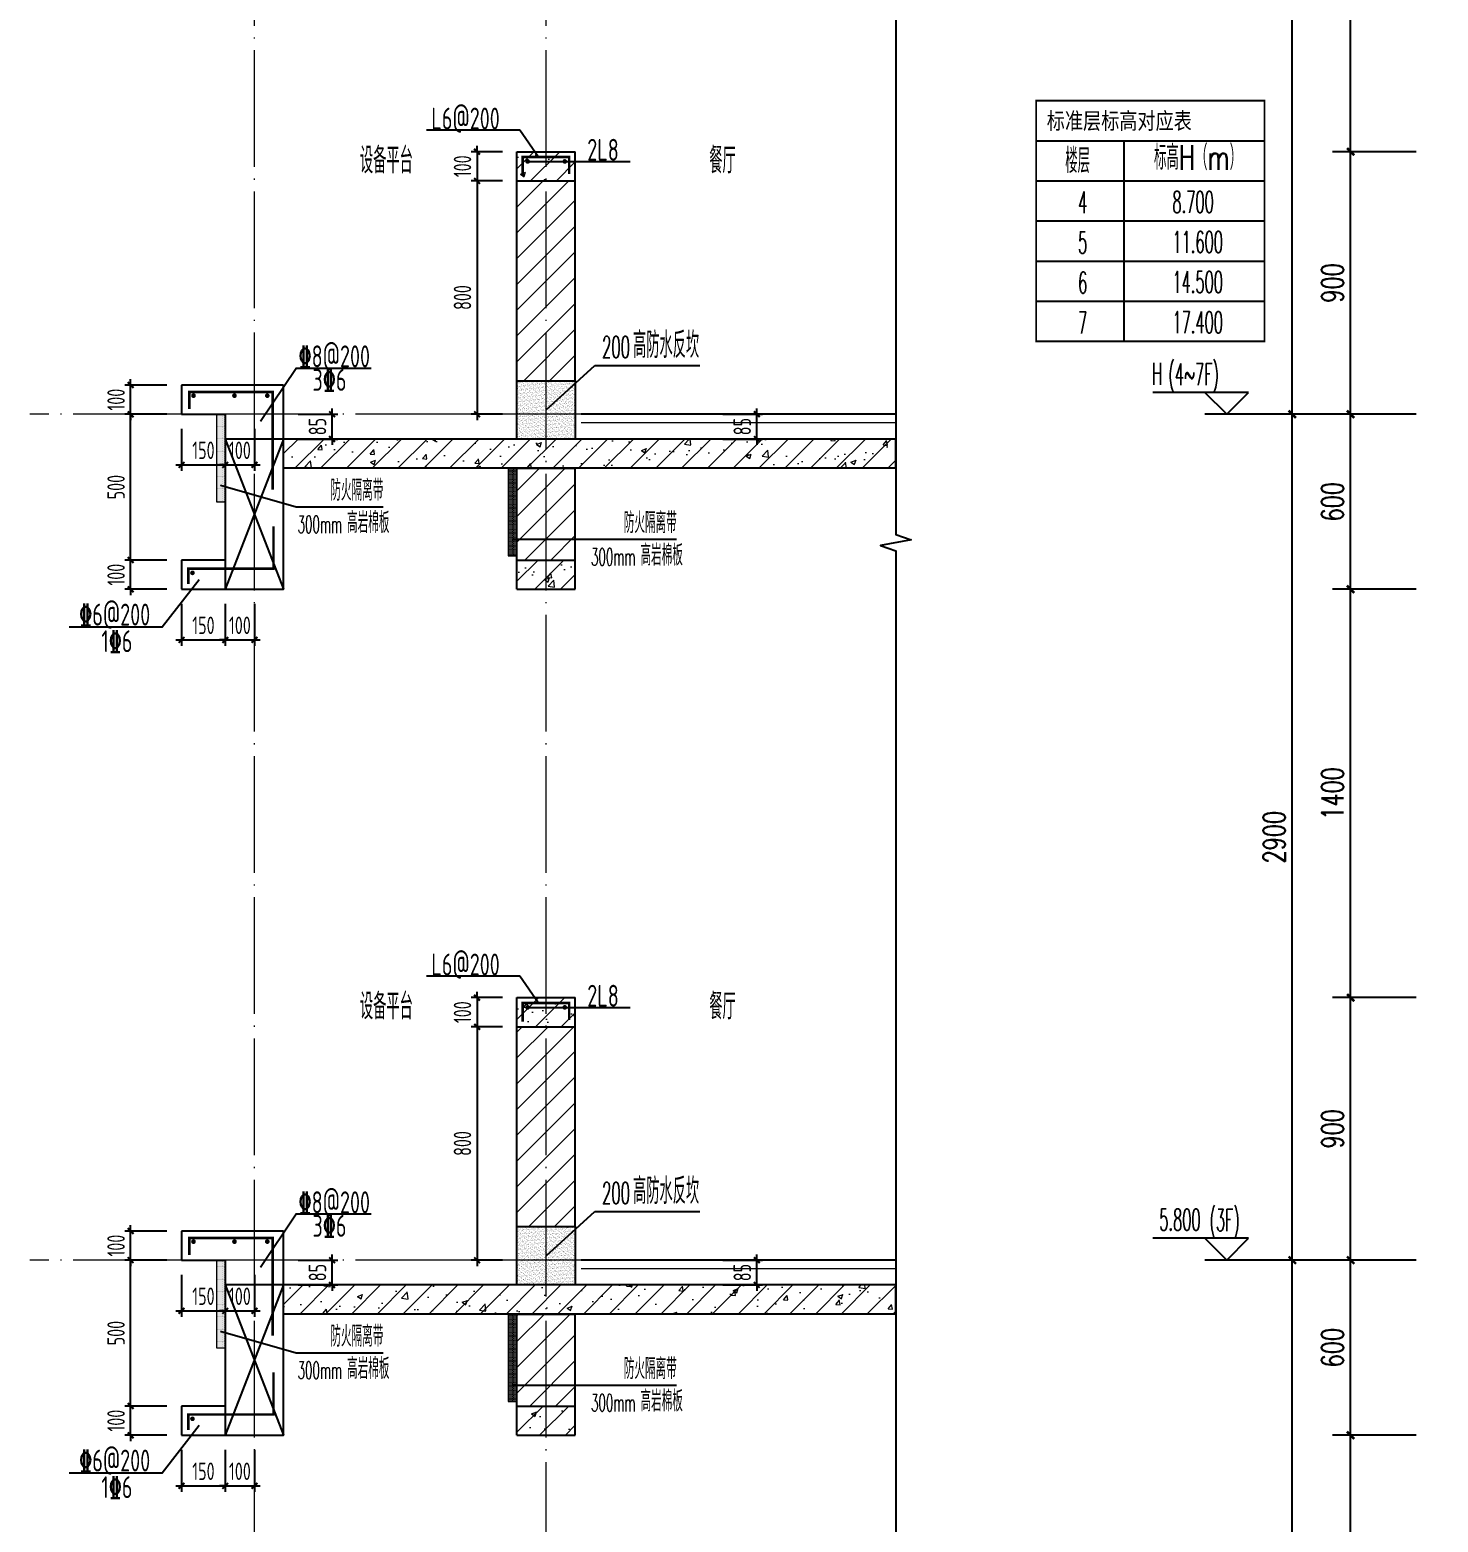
# Model space of a CAD drawing. Extents: x -1712635 to -854203, y -534641 to -21985.
# Drawn here: x -932599 to -927771, y -158989 to -153873 of the extents above; entities that cross this region are included whole.
import ezdxf

# ---------------------------------------------------------------- set-up
doc = ezdxf.new("R2010")
doc.units = 0
doc.header["$LTSCALE"] = 1000
doc.linetypes.add('DOTE', pattern=[2.42, 2, -0.2, 0.02, -0.2])
doc.layers.get('0').update_dxf_attribs({"linetype": 'CONTINUOUS'})
doc.layers.get('Defpoints').update_dxf_attribs({"linetype": 'CONTINUOUS'})
for name, color, linetype in [('C-Sheet-图框', 101, 'CONTINUOUS'), ('DIM', 2, 'CONTINUOUS'), ('DIM_ELEV', 3, 'CONTINUOUS'), ('DIM_IDEN', 67, 'CONTINUOUS'), ('DIM_SYMB', 3, 'CONTINUOUS'), ('PUB_DIM', 3, 'CONTINUOUS'), ('PUB_TEXT', 2, 'CONTINUOUS'), ('REIN', 6, 'CONTINUOUS'), ('S-大样-砼线', 7, 'CONTINUOUS'), ('S-引出线', 40, 'CONTINUOUS'), ('TEXT', 2, 'CONTINUOUS'), ('WALL', 2, 'CONTINUOUS'), ('看线', 251, 'CONTINUOUS'), ('立面-看线', 251, 'CONTINUOUS')]:
    doc.layers.add(name, color=color, linetype=linetype)
for name, color, linetype, lineweight in [('DOTE', 19, 'DOTE', 9), ('PUB_HATCH', 8, 'CONTINUOUS', 9), ('内粉刷', 37, 'CONTINUOUS', 9)]:
    doc.layers.add(name, color=color, linetype=linetype, lineweight=lineweight)
doc.styles.add('_TCH_DIM', font='SIMPLEX.shx', dxfattribs={"width": 0.7, "bigfont": 'GBCBIG.shx'})
doc.styles.add('_TCH_DIM_T3', font='SIMPLEX', dxfattribs={"width": 0.705882, "bigfont": 'GBCBIG'})
doc.styles.add('DIM_FONT_T3', font='SIMPLEX', dxfattribs={"width": 0.705882, "bigfont": 'GBCBIG'})
doc.styles.add('TSSD_DIMENSION', font='Tssdeng.shx', dxfattribs={"width": 0.7, "bigfont": 'tssdchn.shx'})
doc.styles.add('TSSD_REIN', font='tssdeng.shx', dxfattribs={"width": 0.7, "height": 300, "bigfont": 'tssdchn.shx'})
doc.styles.add('w', font='tssdeng.shx', dxfattribs={"width": 0.8, "bigfont": 'tssdchn.shx'})
doc.styles.add('宋体', font='', dxfattribs={"height": 50})
doc.styles.get('宋体').set_extended_font_data('SimSun')
doc.dimstyles.new('_TCH_ARCH&&25', dxfattribs={"dimtxt": 74.375, "dimasz": 25, "dimexe": 62.5, "dimexo": 75, "dimgap": 25, "dimtad": 1, "dimdec": 0, "dimzin": 0, "dimdsep": 46, "dimtxsty": '_TCH_DIM_T3', "dimblk": 'ARCHTICK', "dimcen": 0.09, "dimclrt": 7, "dimazin": 0, "dimtfac": 1, "dimtdec": 0, "dimtix": 1, "dimtmove": 2, "dimatfit": 3, "dimldrblk": 'ARCHTICK', "dimfxl": 0, "dimtolj": 1, "dimtzin": 0, "dimarcsym": 0})
doc.dimstyles.new('TSSD_20_20', dxfattribs={"dimtxt": 60, "dimasz": 20, "dimexe": 20, "dimexo": 50, "dimgap": 20, "dimtad": 1, "dimdec": 0, "dimzin": 0, "dimdsep": 46, "dimtxsty": 'TSSD_DIMENSION', "dimblk": 'ARCHTICK', "dimblk1": 'ARCHTICK', "dimblk2": 'ARCHTICK', "dimcen": 0, "dimdle": 20, "dimclrt": 7, "dimadec": 0, "dimazin": 0, "dimtfac": 1, "dimtdec": 0, "dimtix": 1, "dimtmove": 2, "dimatfit": 3, "dimfxl": 0, "dimtolj": 1, "dimtzin": 0, "dimarcsym": 0})
pattern_1 = [(45, (0, 0), (-44.194174, 44.194174), []), (50, (0, 0), (179.315046, -15.688034), [18.75, -206.25]), (355, (0, 0), (-34.687833, 188.048033), [15, -165]), (100.4514, (14.94, -1.3), (144.627345, 172.359886), [15.935047, -175.285528]), (46.1842, (0, 50), (266.81026, -41.379754), [28.125, -309.375]), (96.6356, (22.23, 46.55), (233.665676, 243.52947), [23.90257, -262.92825]), (351.1842, (0, 50), (233.66549, 243.52965), [22.5, -247.5]), (21, (25, 37.5), (149.226763, -100.654723), [18.75, -206.25]), (326, (25, 37.5), (60.828833, 181.28751), [15, -165]), (71.4514, (37.44, 29.11), (210.055657, 80.632624), [15.935047, -175.285528]), (37.5, (0, 0), (3.039964, 83.2234635), [0, -163, 0, -167.5, 0, -165.625]), (7.5, (0, 0), (65.767384, 98.602928), [0, -95.5, 0, -159.25, 0, -63.125]), (327.5, (-55.75, 0), (133.455609, -5.638718), [0, -62.5, 0, -195, 0, -258.75]), (317.5, (-80.75, 0), (145.796542, 25.026246), [0, -81.25, 0, -129.5, 0, -183.75])]
pattern_2 = [(45, (0, 44.88), (-44.1941915, 44.1941915), [])]

# ---------------------------------------------------------------- blocks, each defined once
blk = doc.blocks.new('_ArchTick')
at = {"color": 0, "const_width": 0.35}
blk.add_lwpolyline([(-0.5, -0.5), (0.5, 0.5)], dxfattribs=at)
blk = doc.blocks.new('*D2768')
at = {"layer": 'Defpoints', "color": 0}
for p in [(984614.8, -160825.8), (984789.4, -160825.8), (984789.4, -160925.8)]:
    blk.add_point(p, dxfattribs=at)
at = {"layer": 'DIM', "color": 0, "lineweight": -2}
for p, q in [((984739.4, -160825.8), (984594.8, -160825.8)), ((984614.8, -160825.8), (984614.8, -160805.8)), ((984614.8, -160925.8), (984614.8, -160825.8)), ((984739.4, -160925.8), (984594.8, -160925.8)), ((984614.8, -160925.8), (984614.8, -160945.8))]:
    blk.add_line(p, q, dxfattribs=at)
at = {"layer": 'DIM', "color": 0, "lineweight": -2, "xscale": 20, "yscale": 20, "zscale": 20}
for p, rotation in [((984614.8, -160825.8), 270), ((984614.8, -160925.8), 90)]:
    blk.add_blockref('_ArchTick', p, dxfattribs=dict(at, rotation=rotation))
at = {"layer": 'DIM', "color": 7, "insert": (984564.8, -160875.8), "char_height": 60, "attachment_point": 5, "rotation": 90, "style": 'TSSD_DIMENSION'}
blk.add_mtext('\\A1;100', dxfattribs=at)
blk = doc.blocks.new('*D2769')
at = {"layer": 'Defpoints', "color": 0}
for p in [(984614.8, -160925.8), (984789.4, -160925.8), (984789.4, -161425.8)]:
    blk.add_point(p, dxfattribs=at)
at = {"layer": 'DIM', "color": 0, "lineweight": -2}
for p, q in [((984739.4, -160925.8), (984594.8, -160925.8)), ((984614.8, -161445.8), (984614.8, -160905.8)), ((984739.4, -161425.8), (984594.8, -161425.8))]:
    blk.add_line(p, q, dxfattribs=at)
at = {"layer": 'DIM', "color": 0, "lineweight": -2, "xscale": 20, "yscale": 20, "zscale": 20}
for p, rotation in [((984614.8, -160925.8), 90), ((984614.8, -161425.8), 270)]:
    blk.add_blockref('_ArchTick', p, dxfattribs=dict(at, rotation=rotation))
at = {"layer": 'DIM', "color": 7, "insert": (984564.8, -161175.8), "char_height": 60, "attachment_point": 5, "rotation": 90, "style": 'TSSD_DIMENSION'}
blk.add_mtext('\\A1;500', dxfattribs=at)
blk = doc.blocks.new('*D2770')
at = {"layer": 'Defpoints', "color": 0}
for p in [(984614.8, -161425.8), (984789.4, -161425.8), (984789.4, -161525.8)]:
    blk.add_point(p, dxfattribs=at)
at = {"layer": 'DIM', "color": 0, "lineweight": -2}
for p, q in [((984739.4, -161425.8), (984594.8, -161425.8)), ((984614.8, -161425.8), (984614.8, -161405.8)), ((984614.8, -161525.8), (984614.8, -161425.8)), ((984739.4, -161525.8), (984594.8, -161525.8)), ((984614.8, -161525.8), (984614.8, -161545.8))]:
    blk.add_line(p, q, dxfattribs=at)
at = {"layer": 'DIM', "color": 0, "lineweight": -2, "xscale": 20, "yscale": 20, "zscale": 20}
for p, rotation in [((984614.8, -161425.8), 270), ((984614.8, -161525.8), 90)]:
    blk.add_blockref('_ArchTick', p, dxfattribs=dict(at, rotation=rotation))
at = {"layer": 'DIM', "color": 7, "insert": (984564.8, -161475.8), "char_height": 60, "attachment_point": 5, "rotation": 90, "style": 'TSSD_DIMENSION'}
blk.add_mtext('\\A1;100', dxfattribs=at)
blk = doc.blocks.new('*D2771')
at = {"layer": 'Defpoints', "color": 0}
for p in [(984789.4, -161525.8), (984939.4, -161525.8), (984939.4, -161699.5)]:
    blk.add_point(p, dxfattribs=at)
at = {"layer": 'DIM', "color": 0, "lineweight": -2}
for p, q in [((984789.4, -161575.8), (984789.4, -161719.5)), ((984939.4, -161575.8), (984939.4, -161719.5)), ((984769.4, -161699.5), (984959.4, -161699.5))]:
    blk.add_line(p, q, dxfattribs=at)
at = {"layer": 'DIM', "color": 0, "lineweight": -2, "xscale": 20, "yscale": 20, "zscale": 20, "rotation": 180}
blk.add_blockref('_ArchTick', (984789.4, -161699.5), dxfattribs=at)
at = {"layer": 'DIM', "color": 0, "lineweight": -2, "xscale": 20, "yscale": 20, "zscale": 20}
blk.add_blockref('_ArchTick', (984939.4, -161699.5), dxfattribs=at)
at = {"layer": 'DIM', "color": 7, "insert": (984864.4, -161649.5), "char_height": 60, "attachment_point": 5, "style": 'TSSD_DIMENSION'}
blk.add_mtext('\\A1;150', dxfattribs=at)
blk = doc.blocks.new('*D2772')
at = {"layer": 'Defpoints', "color": 0}
for p in [(984939.4, -161525.8), (985039.4, -161525.8), (985039.4, -161699.5)]:
    blk.add_point(p, dxfattribs=at)
at = {"layer": 'DIM', "color": 0, "lineweight": -2}
for p, q in [((984939.4, -161575.8), (984939.4, -161719.5)), ((985039.4, -161575.8), (985039.4, -161719.5)), ((984939.4, -161699.5), (984919.4, -161699.5)), ((984939.4, -161699.5), (985039.4, -161699.5)), ((985039.4, -161699.5), (985059.4, -161699.5))]:
    blk.add_line(p, q, dxfattribs=at)
at = {"layer": 'DIM', "color": 0, "lineweight": -2, "xscale": 20, "yscale": 20, "zscale": 20}
blk.add_blockref('_ArchTick', (984939.4, -161699.5), dxfattribs=at)
at = {"layer": 'DIM', "color": 0, "lineweight": -2, "xscale": 20, "yscale": 20, "zscale": 20, "rotation": 180}
blk.add_blockref('_ArchTick', (985039.4, -161699.5), dxfattribs=at)
at = {"layer": 'DIM', "color": 7, "insert": (984989.4, -161649.5), "char_height": 60, "attachment_point": 5, "style": 'TSSD_DIMENSION'}
blk.add_mtext('\\A1;100', dxfattribs=at)
blk = doc.blocks.new('*D2773')
at = {"layer": 'Defpoints', "color": 0}
for p in [(986595.7, -160925.8), (986761.7, -160925.8), (986595.7, -161010.8)]:
    blk.add_point(p, dxfattribs=at)
at = {"layer": 'DIM', "color": 0, "lineweight": -2}
for p, q in [((986645.7, -160925.8), (986781.7, -160925.8)), ((986761.7, -160925.8), (986761.7, -160905.8)), ((986761.7, -161010.8), (986761.7, -160925.8)), ((986645.7, -161010.8), (986781.7, -161010.8)), ((986761.7, -161010.8), (986761.7, -161030.8))]:
    blk.add_line(p, q, dxfattribs=at)
at = {"layer": 'DIM', "color": 0, "lineweight": -2, "xscale": 20, "yscale": 20, "zscale": 20}
for p, rotation in [((986761.7, -160925.8), 270), ((986761.7, -161010.8), 90)]:
    blk.add_blockref('_ArchTick', p, dxfattribs=dict(at, rotation=rotation))
at = {"layer": 'DIM', "color": 7, "insert": (986711.7, -160968.3), "char_height": 60, "attachment_point": 5, "rotation": 90, "style": 'TSSD_DIMENSION'}
blk.add_mtext('\\A1;85', dxfattribs=at)
blk = doc.blocks.new('*D2774')
at = {"layer": 'Defpoints', "color": 0}
for p in [(984789.4, -160925.8), (984939.4, -160925.8), (984939.4, -161099.5)]:
    blk.add_point(p, dxfattribs=at)
at = {"layer": 'DIM', "color": 0, "lineweight": -2}
for p, q in [((984789.4, -160975.8), (984789.4, -161119.5)), ((984939.4, -160975.8), (984939.4, -161119.5)), ((984769.4, -161099.5), (984959.4, -161099.5))]:
    blk.add_line(p, q, dxfattribs=at)
at = {"layer": 'DIM', "color": 0, "lineweight": -2, "xscale": 20, "yscale": 20, "zscale": 20, "rotation": 180}
blk.add_blockref('_ArchTick', (984789.4, -161099.5), dxfattribs=at)
at = {"layer": 'DIM', "color": 0, "lineweight": -2, "xscale": 20, "yscale": 20, "zscale": 20}
blk.add_blockref('_ArchTick', (984939.4, -161099.5), dxfattribs=at)
at = {"layer": 'DIM', "color": 7, "insert": (984864.4, -161049.5), "char_height": 60, "attachment_point": 5, "style": 'TSSD_DIMENSION'}
blk.add_mtext('\\A1;150', dxfattribs=at)
blk = doc.blocks.new('*D2775')
at = {"layer": 'Defpoints', "color": 0}
for p in [(984939.4, -160925.8), (985039.4, -160925.8), (985039.4, -161099.5)]:
    blk.add_point(p, dxfattribs=at)
at = {"layer": 'DIM', "color": 0, "lineweight": -2}
for p, q in [((984939.4, -160975.8), (984939.4, -161119.5)), ((985039.4, -160975.8), (985039.4, -161119.5)), ((984939.4, -161099.5), (984919.4, -161099.5)), ((984939.4, -161099.5), (985039.4, -161099.5)), ((985039.4, -161099.5), (985059.4, -161099.5))]:
    blk.add_line(p, q, dxfattribs=at)
at = {"layer": 'DIM', "color": 0, "lineweight": -2, "xscale": 20, "yscale": 20, "zscale": 20}
blk.add_blockref('_ArchTick', (984939.4, -161099.5), dxfattribs=at)
at = {"layer": 'DIM', "color": 0, "lineweight": -2, "xscale": 20, "yscale": 20, "zscale": 20, "rotation": 180}
blk.add_blockref('_ArchTick', (985039.4, -161099.5), dxfattribs=at)
at = {"layer": 'DIM', "color": 7, "insert": (984989.4, -161049.5), "char_height": 60, "attachment_point": 5, "style": 'TSSD_DIMENSION'}
blk.add_mtext('\\A1;100', dxfattribs=at)
blk = doc.blocks.new('*D2776')
at = {"layer": 'Defpoints', "color": 0}
for p in [(985139.4, -160925.8), (985305.4, -160925.8), (985139.4, -161010.8)]:
    blk.add_point(p, dxfattribs=at)
at = {"layer": 'DIM', "color": 0, "lineweight": -2}
for p, q in [((985189.4, -160925.8), (985325.4, -160925.8)), ((985305.4, -160925.8), (985305.4, -160905.8)), ((985305.4, -161010.8), (985305.4, -160925.8)), ((985189.4, -161010.8), (985325.4, -161010.8)), ((985305.4, -161010.8), (985305.4, -161030.8))]:
    blk.add_line(p, q, dxfattribs=at)
at = {"layer": 'DIM', "color": 0, "lineweight": -2, "xscale": 20, "yscale": 20, "zscale": 20}
for p, rotation in [((985305.4, -160925.8), 270), ((985305.4, -161010.8), 90)]:
    blk.add_blockref('_ArchTick', p, dxfattribs=dict(at, rotation=rotation))
at = {"layer": 'DIM', "color": 7, "insert": (985255.4, -160968.3), "char_height": 60, "attachment_point": 5, "rotation": 90, "style": 'TSSD_DIMENSION'}
blk.add_mtext('\\A1;85', dxfattribs=at)
blk = doc.blocks.new('*D2777')
at = {"layer": 'Defpoints', "color": 0}
for p in [(985939.4, -160025.8), (985802.5, -160125.8), (985939.4, -160125.8)]:
    blk.add_point(p, dxfattribs=at)
at = {"layer": 'DIM', "color": 0, "lineweight": -2}
for p, q in [((985802.5, -160025.8), (985802.5, -160005.8)), ((985889.4, -160025.8), (985782.5, -160025.8)), ((985802.5, -160025.8), (985802.5, -160125.8)), ((985889.4, -160125.8), (985782.5, -160125.8)), ((985802.5, -160125.8), (985802.5, -160145.8))]:
    blk.add_line(p, q, dxfattribs=at)
at = {"layer": 'DIM', "color": 0, "lineweight": -2, "xscale": 20, "yscale": 20, "zscale": 20}
for p, rotation in [((985802.5, -160025.8), 270), ((985802.5, -160125.8), 90)]:
    blk.add_blockref('_ArchTick', p, dxfattribs=dict(at, rotation=rotation))
at = {"layer": 'DIM', "color": 7, "insert": (985752.5, -160075.8), "char_height": 60, "attachment_point": 5, "rotation": 90, "style": 'TSSD_DIMENSION'}
blk.add_mtext('\\A1;100', dxfattribs=at)
blk = doc.blocks.new('*D2778')
at = {"layer": 'Defpoints', "color": 0}
for p in [(985939.4, -160125.8), (985802.5, -160925.8), (985939.4, -160925.8)]:
    blk.add_point(p, dxfattribs=at)
at = {"layer": 'DIM', "color": 0, "lineweight": -2}
for p, q in [((985802.5, -160105.8), (985802.5, -160945.8)), ((985889.4, -160125.8), (985782.5, -160125.8)), ((985889.4, -160925.8), (985782.5, -160925.8))]:
    blk.add_line(p, q, dxfattribs=at)
at = {"layer": 'DIM', "color": 0, "lineweight": -2, "xscale": 20, "yscale": 20, "zscale": 20}
for p, rotation in [((985802.5, -160125.8), 90), ((985802.5, -160925.8), 270)]:
    blk.add_blockref('_ArchTick', p, dxfattribs=dict(at, rotation=rotation))
at = {"layer": 'DIM', "color": 7, "insert": (985752.5, -160525.8), "char_height": 60, "attachment_point": 5, "rotation": 90, "style": 'TSSD_DIMENSION'}
blk.add_mtext('\\A1;800', dxfattribs=at)
blk = doc.blocks.new('VDVDXAXFSFFX')
at = {"layer": 'PUB_HATCH'}
h = blk.add_hatch(dxfattribs=at)
h.set_pattern_fill('DOTS', color=251, scale=2, style=0)
h.set_pattern_definition([(0, (924712.4965, -148185.593), (1.5875, 3.175), [0, -3.175])])
h.paths.add_polyline_path([(924682.5, -148185.6), (924712.5, -148185.6), (924712.5, -147935.6), (924712.5, -147885.6), (924712.5, -147885.6), (924712.5, -147885.6), (924682.5, -147885.6)])
at = {"layer": 'DIM_IDEN', "color": 5}
for p, q in [((924695.5, -148129.3), (924955.6, -148202.9)), ((924955.6, -148202.9), (925253.4, -148202.9))]:
    blk.add_line(p, q, dxfattribs=at)
at = {"layer": 'PUB_HATCH', "color": 5}
blk.add_lwpolyline([(924712.5, -147885.6), (924682.5, -147885.6), (924682.5, -148185.6), (924712.5, -148185.6)], close=True, dxfattribs=at)
at = {"layer": 'PUB_TEXT', "style": 'DIM_FONT_T3', "width": 0.705882}
blk.add_text('防火隔离带', height=71.49, dxfattribs=at).set_placement((925072.6, -148181.9))
at = {"layer": 'PUB_TEXT', "color": 5, "style": 'DIM_FONT_T3'}
for s, height, width, p in [('300mm', 59.5, 0.49827, (924960.4, -148292.9)), ('高岩棉板', 71.49, 0.705882, (925129.8, -148292.9))]:
    blk.add_text(s, height=height, dxfattribs=dict(at, width=width)).set_placement(p)
blk = doc.blocks.new('A$C1F6240CC')
at = {"layer": 'PUB_HATCH'}
h = blk.add_hatch(dxfattribs=at)
h.set_pattern_fill('DOTS', color=251, scale=2, style=0)
h.set_pattern_definition([(0, (-2e-08, -300), (1.5875, 3.175), [0, -3.175])])
h.paths.add_polyline_path([(-30, -300), (0, -300), (0, -50), (0, 0), (0, 0), (0, 0), (-30, 0)])
at = {"layer": 'DIM_IDEN', "color": 5}
for p, q in [((-17, -243.7), (275.1, -243.7)), ((275.1, -243.7), (547, -243.7))]:
    blk.add_line(p, q, dxfattribs=at)
at = {"layer": 'PUB_HATCH', "color": 5}
blk.add_lwpolyline([(0, 0), (-30, 0), (-30, -300), (0, -300)], close=True, dxfattribs=at)
at = {"layer": 'PUB_TEXT', "style": 'DIM_FONT_T3', "width": 0.705882}
blk.add_text('防火隔离带', height=71.49, dxfattribs=at).set_placement((366.2, -222.7))
at = {"layer": 'PUB_TEXT', "color": 5, "style": 'DIM_FONT_T3'}
for s, height, width, p in [('高岩棉板', 71.49, 0.705882, (423.4, -333.7)), ('300mm', 59.5, 0.49827, (253.9, -333.7))]:
    blk.add_text(s, height=height, dxfattribs=dict(at, width=width)).set_placement(p)
blk = doc.blocks.new('*D3822')
at = {"layer": 'Defpoints', "color": 0}
for p in [(-928070.6, -158690.5), (-927770.6, -158690.5), (-927770.6, -160090.5)]:
    blk.add_point(p, dxfattribs=at)
at = {"layer": 'PUB_DIM', "color": 0, "lineweight": -2}
for p, q in [((-927845.6, -158690.5), (-928133.1, -158690.5)), ((-928070.6, -160090.5), (-928070.6, -158690.5)), ((-927845.6, -160090.5), (-928133.1, -160090.5))]:
    blk.add_line(p, q, dxfattribs=at)
at = {"layer": 'PUB_DIM', "color": 0, "lineweight": -2, "xscale": 25, "yscale": 25, "zscale": 25}
for p, rotation in [((-928070.6, -158690.5), 90), ((-928070.6, -160090.5), 270)]:
    blk.add_blockref('_ArchTick', p, dxfattribs=dict(at, rotation=rotation))
at = {"layer": 'PUB_DIM', "color": 7, "insert": (-928132.8, -159390.5), "char_height": 74.38, "attachment_point": 5, "rotation": 90, "style": '_TCH_DIM_T3'}
blk.add_mtext('\\A1;1400', dxfattribs=at)
blk = doc.blocks.new('*D3823')
at = {"layer": 'Defpoints', "color": 0}
for p in [(-928070.6, -158090.5), (-927770.6, -158090.5), (-927770.6, -158690.5)]:
    blk.add_point(p, dxfattribs=at)
at = {"layer": 'PUB_DIM', "color": 0, "lineweight": -2}
for p, q in [((-927845.6, -158090.5), (-928133.1, -158090.5)), ((-928070.6, -158690.5), (-928070.6, -158090.5)), ((-927845.6, -158690.5), (-928133.1, -158690.5))]:
    blk.add_line(p, q, dxfattribs=at)
at = {"layer": 'PUB_DIM', "color": 0, "lineweight": -2, "xscale": 25, "yscale": 25, "zscale": 25}
for p, rotation in [((-928070.6, -158090.5), 90), ((-928070.6, -158690.5), 270)]:
    blk.add_blockref('_ArchTick', p, dxfattribs=dict(at, rotation=rotation))
at = {"layer": 'PUB_DIM', "color": 7, "insert": (-928132.8, -158390.5), "char_height": 74.38, "attachment_point": 5, "rotation": 90, "style": '_TCH_DIM_T3'}
blk.add_mtext('\\A1;600', dxfattribs=at)
blk = doc.blocks.new('*D3824')
at = {"layer": 'Defpoints', "color": 0}
for p in [(-928070.6, -157190.5), (-927770.6, -157190.5), (-927770.6, -158090.5)]:
    blk.add_point(p, dxfattribs=at)
at = {"layer": 'PUB_DIM', "color": 0, "lineweight": -2}
for p, q in [((-927845.6, -157190.5), (-928133.1, -157190.5)), ((-928070.6, -158090.5), (-928070.6, -157190.5)), ((-927845.6, -158090.5), (-928133.1, -158090.5))]:
    blk.add_line(p, q, dxfattribs=at)
at = {"layer": 'PUB_DIM', "color": 0, "lineweight": -2, "xscale": 25, "yscale": 25, "zscale": 25}
for p, rotation in [((-928070.6, -157190.5), 90), ((-928070.6, -158090.5), 270)]:
    blk.add_blockref('_ArchTick', p, dxfattribs=dict(at, rotation=rotation))
at = {"layer": 'PUB_DIM', "color": 7, "insert": (-928132.8, -157640.5), "char_height": 74.38, "attachment_point": 5, "rotation": 90, "style": '_TCH_DIM_T3'}
blk.add_mtext('\\A1;900', dxfattribs=at)
blk = doc.blocks.new('*D3825')
at = {"layer": 'Defpoints', "color": 0}
for p in [(-928070.6, -155790.5), (-927770.6, -155790.5), (-927770.6, -157190.5)]:
    blk.add_point(p, dxfattribs=at)
at = {"layer": 'PUB_DIM', "color": 0, "lineweight": -2}
for p, q in [((-927845.6, -155790.5), (-928133.1, -155790.5)), ((-928070.6, -157190.5), (-928070.6, -155790.5)), ((-927845.6, -157190.5), (-928133.1, -157190.5))]:
    blk.add_line(p, q, dxfattribs=at)
at = {"layer": 'PUB_DIM', "color": 0, "lineweight": -2, "xscale": 25, "yscale": 25, "zscale": 25}
for p, rotation in [((-928070.6, -155790.5), 90), ((-928070.6, -157190.5), 270)]:
    blk.add_blockref('_ArchTick', p, dxfattribs=dict(at, rotation=rotation))
at = {"layer": 'PUB_DIM', "color": 7, "insert": (-928132.8, -156490.5), "char_height": 74.38, "attachment_point": 5, "rotation": 90, "style": '_TCH_DIM_T3'}
blk.add_mtext('\\A1;1400', dxfattribs=at)
blk = doc.blocks.new('*D3826')
at = {"layer": 'Defpoints', "color": 0}
for p in [(-928070.6, -155190.5), (-927770.6, -155190.5), (-927770.6, -155790.5)]:
    blk.add_point(p, dxfattribs=at)
at = {"layer": 'PUB_DIM', "color": 0, "lineweight": -2}
for p, q in [((-927845.6, -155190.5), (-928133.1, -155190.5)), ((-928070.6, -155790.5), (-928070.6, -155190.5)), ((-927845.6, -155790.5), (-928133.1, -155790.5))]:
    blk.add_line(p, q, dxfattribs=at)
at = {"layer": 'PUB_DIM', "color": 0, "lineweight": -2, "xscale": 25, "yscale": 25, "zscale": 25}
for p, rotation in [((-928070.6, -155190.5), 90), ((-928070.6, -155790.5), 270)]:
    blk.add_blockref('_ArchTick', p, dxfattribs=dict(at, rotation=rotation))
at = {"layer": 'PUB_DIM', "color": 7, "insert": (-928132.8, -155490.5), "char_height": 74.38, "attachment_point": 5, "rotation": 90, "style": '_TCH_DIM_T3'}
blk.add_mtext('\\A1;600', dxfattribs=at)
blk = doc.blocks.new('*D3827')
at = {"layer": 'Defpoints', "color": 0}
for p in [(-928070.6, -154290.5), (-927770.6, -154290.5), (-927770.6, -155190.5)]:
    blk.add_point(p, dxfattribs=at)
at = {"layer": 'PUB_DIM', "color": 0, "lineweight": -2}
for p, q in [((-927845.6, -154290.5), (-928133.1, -154290.5)), ((-928070.6, -155190.5), (-928070.6, -154290.5)), ((-927845.6, -155190.5), (-928133.1, -155190.5))]:
    blk.add_line(p, q, dxfattribs=at)
at = {"layer": 'PUB_DIM', "color": 0, "lineweight": -2, "xscale": 25, "yscale": 25, "zscale": 25}
for p, rotation in [((-928070.6, -154290.5), 90), ((-928070.6, -155190.5), 270)]:
    blk.add_blockref('_ArchTick', p, dxfattribs=dict(at, rotation=rotation))
at = {"layer": 'PUB_DIM', "color": 7, "insert": (-928132.8, -154740.5), "char_height": 74.38, "attachment_point": 5, "rotation": 90, "style": '_TCH_DIM_T3'}
blk.add_mtext('\\A1;900', dxfattribs=at)
blk = doc.blocks.new('*D3828')
at = {"layer": 'Defpoints', "color": 0}
for p in [(-928070.6, -152890.5), (-927770.6, -152890.5), (-927770.6, -154290.5)]:
    blk.add_point(p, dxfattribs=at)
at = {"layer": 'PUB_DIM', "color": 0, "lineweight": -2}
for p, q in [((-927845.6, -152890.5), (-928133.1, -152890.5)), ((-928070.6, -154290.5), (-928070.6, -152890.5)), ((-927845.6, -154290.5), (-928133.1, -154290.5))]:
    blk.add_line(p, q, dxfattribs=at)
at = {"layer": 'PUB_DIM', "color": 0, "lineweight": -2, "xscale": 25, "yscale": 25, "zscale": 25}
for p, rotation in [((-928070.6, -152890.5), 90), ((-928070.6, -154290.5), 270)]:
    blk.add_blockref('_ArchTick', p, dxfattribs=dict(at, rotation=rotation))
at = {"layer": 'PUB_DIM', "color": 7, "insert": (-928132.8, -153590.5), "char_height": 74.38, "attachment_point": 5, "rotation": 90, "style": '_TCH_DIM_T3'}
blk.add_mtext('\\A1;1400', dxfattribs=at)
blk = doc.blocks.new('*D3837')
at = {"layer": 'Defpoints', "color": 0}
for p in [(-928270.6, -158090.5), (-927770.6, -158090.5), (-927770.6, -160990.5)]:
    blk.add_point(p, dxfattribs=at)
at = {"layer": 'PUB_DIM', "color": 0, "lineweight": -2}
for p, q in [((-927845.6, -158090.5), (-928333.1, -158090.5)), ((-928270.6, -160990.5), (-928270.6, -158090.5)), ((-927845.6, -160990.5), (-928333.1, -160990.5))]:
    blk.add_line(p, q, dxfattribs=at)
at = {"layer": 'PUB_DIM', "color": 0, "lineweight": -2, "xscale": 25, "yscale": 25, "zscale": 25}
for p, rotation in [((-928270.6, -158090.5), 90), ((-928270.6, -160990.5), 270)]:
    blk.add_blockref('_ArchTick', p, dxfattribs=dict(at, rotation=rotation))
at = {"layer": 'PUB_DIM', "color": 7, "insert": (-928332.8, -159540.5), "char_height": 74.38, "attachment_point": 5, "rotation": 90, "style": '_TCH_DIM_T3'}
blk.add_mtext('\\A1;2900', dxfattribs=at)
blk = doc.blocks.new('*D3838')
at = {"layer": 'Defpoints', "color": 0}
for p in [(-928270.6, -155190.5), (-927770.6, -155190.5), (-927770.6, -158090.5)]:
    blk.add_point(p, dxfattribs=at)
at = {"layer": 'PUB_DIM', "color": 0, "lineweight": -2}
for p, q in [((-927845.6, -155190.5), (-928333.1, -155190.5)), ((-928270.6, -158090.5), (-928270.6, -155190.5)), ((-927845.6, -158090.5), (-928333.1, -158090.5))]:
    blk.add_line(p, q, dxfattribs=at)
at = {"layer": 'PUB_DIM', "color": 0, "lineweight": -2, "xscale": 25, "yscale": 25, "zscale": 25}
for p, rotation in [((-928270.6, -155190.5), 90), ((-928270.6, -158090.5), 270)]:
    blk.add_blockref('_ArchTick', p, dxfattribs=dict(at, rotation=rotation))
at = {"layer": 'PUB_DIM', "color": 7, "insert": (-928332.8, -156640.5), "char_height": 74.38, "attachment_point": 5, "rotation": 90, "style": '_TCH_DIM_T3'}
blk.add_mtext('\\A1;2900', dxfattribs=at)
blk = doc.blocks.new('*D3839')
at = {"layer": 'Defpoints', "color": 0}
for p in [(-928270.6, -152290.5), (-927770.6, -152290.5), (-927770.6, -155190.5)]:
    blk.add_point(p, dxfattribs=at)
at = {"layer": 'PUB_DIM', "color": 0, "lineweight": -2}
for p, q in [((-927845.6, -152290.5), (-928333.1, -152290.5)), ((-928270.6, -155190.5), (-928270.6, -152290.5)), ((-927845.6, -155190.5), (-928333.1, -155190.5))]:
    blk.add_line(p, q, dxfattribs=at)
at = {"layer": 'PUB_DIM', "color": 0, "lineweight": -2, "xscale": 25, "yscale": 25, "zscale": 25}
for p, rotation in [((-928270.6, -152290.5), 90), ((-928270.6, -155190.5), 270)]:
    blk.add_blockref('_ArchTick', p, dxfattribs=dict(at, rotation=rotation))
at = {"layer": 'PUB_DIM', "color": 7, "insert": (-928332.8, -153740.5), "char_height": 74.38, "attachment_point": 5, "rotation": 90, "style": '_TCH_DIM_T3'}
blk.add_mtext('\\A1;2900', dxfattribs=at)
blk = doc.blocks.new('*D3847')
at = {"layer": 'Defpoints', "color": 0}
for p in [(-930928.8, -157190.5), (-931065.8, -157290.5), (-930928.8, -157290.5)]:
    blk.add_point(p, dxfattribs=at)
at = {"layer": 'DIM', "color": 0, "lineweight": -2}
for p, q in [((-930978.8, -157190.5), (-931085.8, -157190.5)), ((-931065.8, -157190.5), (-931065.8, -157170.5)), ((-931065.8, -157190.5), (-931065.8, -157290.5)), ((-930978.8, -157290.5), (-931085.8, -157290.5)), ((-931065.8, -157290.5), (-931065.8, -157310.5))]:
    blk.add_line(p, q, dxfattribs=at)
at = {"layer": 'DIM', "color": 0, "lineweight": -2, "xscale": 20, "yscale": 20, "zscale": 20}
for p, rotation in [((-931065.8, -157190.5), 270), ((-931065.8, -157290.5), 90)]:
    blk.add_blockref('_ArchTick', p, dxfattribs=dict(at, rotation=rotation))
at = {"layer": 'DIM', "color": 7, "insert": (-931115.8, -157240.5), "char_height": 60, "attachment_point": 5, "rotation": 90, "style": 'TSSD_DIMENSION'}
blk.add_mtext('\\A1;100', dxfattribs=at)
blk = doc.blocks.new('20210809.02283206')
at = {"layer": 'REIN', "const_width": 9}
blk.add_lwpolyline([(87484.2, 66580.9), (87484.2, 66644.7), (87644.1, 66644.7), (87644.1, 66586.8)], dxfattribs=at)
at = {"layer": 'REIN', "const_width": 8}
for points in [[(87497.7, 66629.7, 1), (87505.7, 66629.7, 1)], [(87625.1, 66629.7, 1), (87633.1, 66629.7, 1)]]:
    blk.add_lwpolyline(points, format="xyb", close=True, dxfattribs=at)
at = {"layer": 'S-引出线'}
for p, q in [((87474.6, 66737), (87154.5, 66737)), ((87538.8, 66644.7), (87474.6, 66737)), ((87501.7, 66629.7), (87853.3, 66629.7))]:
    blk.add_line(p, q, dxfattribs=at)
at = {"layer": 'TEXT', "style": 'w', "width": 0.7}
for s, p in [('L6@200', (87171.5, 66739.2)), ('2L8', (87706.2, 66632.1))]:
    blk.add_text(s, height=75, rotation=0, dxfattribs=at).set_placement(p)
blk = doc.blocks.new('A$C124E38C7')
at = {"layer": 'REIN'}
for points in [[(411.3, 827.6, 9, 9, 0), (411.3, 885.8, 9, 9, 0), (697.1, 885.8, 9, 9, 0), (697.1, 551.1, 9, 9, 0)], [(407.7, 227.9, 9, 9, 0), (407.7, 280.9, 9, 9, 0), (700.1, 280.9, 9, 9, 0), (700.1, 425.3, 9, 9, 0)]]:
    blk.add_lwpolyline(points, format="xyseb", dxfattribs=at)
at = {"layer": 'REIN', "const_width": 8}
for points in [[(421.8, 873.5, 1), (429.8, 873.5, 1)], [(562.3, 873.5, 1), (570.3, 873.5, 1)], [(674.9, 873.5, 1), (682.9, 873.5, 1)], [(418.3, 266.1, 1), (426.3, 266.1, 1)]]:
    blk.add_lwpolyline(points, format="xyb", close=True, dxfattribs=at)
at = {"layer": 'S-大样-砼线'}
for p, q in [((534.9, 724.9), (734.9, 209.8)), ((734.9, 724.9), (534.9, 209.8))]:
    blk.add_line(p, q, dxfattribs=at)
blk.add_lwpolyline([(734.9, 724.9), (534.9, 724.9), (534.9, 209.8), (734.9, 209.8)], close=True, dxfattribs=at)
at = {"layer": 'S-引出线'}
for points in [[(655.5, 786.1), (777.7, 968.3), (1034.7, 968.3)], [(445.3, 242.7), (318.6, 79.6), (0, 79.6)]]:
    blk.add_lwpolyline(points, dxfattribs=at)
at = {"layer": 'TEXT', "style": 'TSSD_REIN', "width": 0.7}
for s, p in [('%%1328@200', (785.9, 970.9)), ('3%%1326', (833.8, 890.1)), ('%%1326@200', (33.9, 85.5)), ('1%%1326', (110.1, -5.8))]:
    blk.add_text(s, height=75, rotation=0, dxfattribs=at).set_placement(p)
blk = doc.blocks.new('20210902.15311021')
at = {"layer": 'DOTE', "color": 1, "linetype": 'DOTE', "ltscale": 0.2}
for p, q in [((83459.3, -133245.9), (83459.3, -113645.9)), ((84459.3, -133245.9), (84459.3, -113645.9)), ((85657.9, -123445.9), (82689.1, -123445.9)), ((85657.9, -126345.9), (82689.1, -126345.9))]:
    blk.add_line(p, q, dxfattribs=at)
blk = doc.blocks.new('GFGDGDRGRDDSA')
at = {"layer": 'PUB_HATCH'}
h = blk.add_hatch(dxfattribs=at)
h.set_pattern_fill('钢筋混凝土', color=256, scale=25, style=0)
h.set_pattern_definition(pattern_1)
h.paths.add_polyline_path([(986139.4, -160125.8), (986139.4, -160025.8), (985939.4, -160025.8), (985939.4, -160125.8)])
h = blk.add_hatch(dxfattribs=at)
h.set_pattern_fill('普通砖', color=256, scale=25, style=0)
h.set_pattern_definition(pattern_2)
h.paths.add_polyline_path([(986139.4, -160810.8), (986139.4, -160125.8), (985939.4, -160125.8), (985939.4, -160810.8)])
h = blk.add_hatch(dxfattribs=at)
h.set_pattern_fill('钢筋混凝土', color=256, scale=25, style=0)
h.set_pattern_definition(pattern_1)
h.paths.add_polyline_path([(985139.4, -161010.8), (985139.4, -161110.8), (987237.9, -161110.8), (987237.9, -161010.8)])
h = blk.add_hatch(dxfattribs=at)
h.set_pattern_fill('普通砖', color=256, scale=25, style=0)
h.set_pattern_definition(pattern_2)
h.paths.add_polyline_path([(985939.4, -161425.8), (986139.4, -161425.8), (986139.4, -161110.8), (985939.4, -161110.8)])
h = blk.add_hatch(dxfattribs=at)
h.set_pattern_fill('钢筋混凝土', color=256, scale=25, style=0)
h.set_pattern_definition(pattern_1)
h.paths.add_polyline_path([(986139.4, -161525.8), (986139.4, -161425.8), (985939.4, -161425.8), (985939.4, -161525.8)])
at = {"layer": '立面-看线'}
h = blk.add_hatch(dxfattribs=at)
h.set_pattern_fill('碎沙', color=256, scale=4)
h.set_pattern_definition([(37.5, (184886.1625, -546372.759), (-0.32000626, 9.78826475), [0, -7.7216, 0, -8.636, 0, -8.255]), (7.5, (184886.163, -546372.759), (8.99046566, 14.33650201), [0, -4.1656, 0, -6.9596, 0, -2.667]), (327.5, (184879.914, -546372.759), (15.819847405, 0.02874369), [0, -2.54, 0, -9.144, 0, -11.938]), (317.5, (184879.914, -546372.759), (15.27112905, 4.45858647), [0, -1.27, 0, -5.9944, 0, -6.858])])
h.paths.add_polyline_path([(985939.4, -161010.8), (986139.4, -161010.8), (986139.4, -160810.8), (985939.4, -160810.8)])
at = {"layer": 'DIM_IDEN'}
for p, q in [((986039.4, -160910.8), (986206.2, -160759.3)), ((986206.2, -160759.3), (986566.4, -160759.3))]:
    blk.add_line(p, q, dxfattribs=at)
at = {"layer": 'WALL'}
for p, q in [((985939.4, -160125.8), (985939.4, -160025.8)), ((985939.4, -160025.8), (986139.4, -160025.8)), ((986139.4, -160125.8), (986139.4, -160025.8)), ((985939.4, -160125.8), (986139.4, -160125.8)), ((985939.4, -160810.8), (985939.4, -160125.8)), ((986139.4, -160810.8), (986139.4, -160125.8)), ((985139.4, -160825.8), (984789.4, -160825.8)), ((984789.4, -160825.8), (984789.4, -160925.8)), ((985139.4, -161010.8), (985139.4, -160825.8)), ((985939.4, -160810.8), (986139.4, -160810.8)), ((984789.4, -160925.8), (984939.4, -160925.8)), ((984939.4, -160925.8), (984939.4, -161425.8)), ((987237.9, -161010.8), (985139.4, -161010.8)), ((987237.9, -161110.8), (987237.9, -161010.8)), ((985139.4, -161525.8), (985139.4, -161110.8)), ((987237.9, -161110.8), (985139.4, -161110.8)), ((985939.4, -161425.8), (985939.4, -161110.8)), ((985939.4, -161110.8), (986139.4, -161110.8)), ((986139.4, -161425.8), (986139.4, -161110.8)), ((984939.4, -161425.8), (984789.4, -161425.8)), ((984789.4, -161425.8), (984789.4, -161525.8)), ((985939.4, -161525.8), (985939.4, -161425.8)), ((985939.4, -161425.8), (986139.4, -161425.8)), ((986139.4, -161525.8), (986139.4, -161425.8)), ((984789.4, -161525.8), (985139.4, -161525.8)), ((985939.4, -161525.8), (986139.4, -161525.8))]:
    blk.add_line(p, q, dxfattribs=at)
blk.add_lwpolyline([(985939.4, -160810.8), (986139.4, -160810.8), (986139.4, -161010.8), (985939.4, -161010.8)], close=True, dxfattribs=at)
at = {"layer": '内粉刷'}
blk.add_lwpolyline([(987237.9, -160955.8), (986159.4, -160955.8)], dxfattribs=at)
at = {"layer": '看线', "color": 32}
blk.add_lwpolyline([(987237.9, -160925.8), (986159.4, -160925.8)], dxfattribs=at)
at = {"layer": 'PUB_TEXT', "style": 'DIM_FONT_T3'}
for s, height, width, p in [('设备平台', 89.36, 0.705882, (985400.9, -160100.2)), ('餐厅', 89.36, 0.705882, (986598.6, -160100.2)), ('高防水反坎', 89.36, 0.705882, (986337.1, -160733)), ('200', 74.38, 0.49827, (986231.2, -160733))]:
    blk.add_text(s, height=height, dxfattribs=dict(at, width=width)).set_placement(p)
at = {"layer": 'DIM'}
for base, p1, p2, picture, middle in [((985802.5, -160125.8), (985939.4, -160025.8), (985939.4, -160125.8), '*D2777', (985752.5, -160075.8)), ((985802.5, -160925.8), (985939.4, -160125.8), (985939.4, -160925.8), '*D2778', (985752.5, -160525.8))]:
    dim = blk.add_linear_dim(base=base, p1=p1, p2=p2, angle=90, dimstyle='TSSD_20_20', dxfattribs=at)
    dim.commit()
    dim.dimension.update_dxf_attribs({"geometry": picture, "text_midpoint": middle})
for p1, p2, distance, picture, middle in [((984789.4, -160925.8), (984789.4, -160825.8), 174.6, '*D2768', (984564.8, -160875.8)), ((984789.4, -161425.8), (984789.4, -160925.8), 174.6, '*D2769', (984564.8, -161175.8)), ((984789.4, -160925.8), (984939.4, -160925.8), -173.7, '*D2774', (984864.4, -161049.5)), ((984939.4, -160925.8), (985039.4, -160925.8), -173.7, '*D2775', (984989.4, -161049.5)), ((985139.4, -161010.8), (985139.4, -160925.8), -166, '*D2776', (985255.4, -160968.3)), ((986595.7, -161010.8), (986595.7, -160925.8), -166, '*D2773', (986711.7, -160968.3)), ((984789.4, -161525.8), (984789.4, -161425.8), 174.6, '*D2770', (984564.8, -161475.8)), ((984789.4, -161525.8), (984939.4, -161525.8), -173.7, '*D2771', (984864.4, -161649.5)), ((984939.4, -161525.8), (985039.4, -161525.8), -173.7, '*D2772', (984989.4, -161649.5))]:
    dim = blk.add_aligned_dim(p1=p1, p2=p2, distance=distance, dimstyle='TSSD_20_20', dxfattribs=at)
    dim.commit()
    dim.dimension.update_dxf_attribs({"geometry": picture, "text_midpoint": middle})

msp = doc.modelspace()

# ---------------------------------------------------------------- linework, layer by layer
at = {"layer": 'C-Sheet-图框', "color": 0}
for p, q in [((-929148.41, -154253.09), (-928365.66, -154253.09)), ((-929148.41, -154253.09), (-928365.66, -154253.09)), ((-928848.1, -154253.09), (-928848.1, -154940.59)), ((-929148.41, -154390.59), (-928365.66, -154390.59)), ((-929148.41, -154528.09), (-928365.66, -154528.09)), ((-929148.41, -154665.59), (-928365.66, -154665.59)), ((-929148.41, -154803.09), (-928365.66, -154803.09))]:
    msp.add_line(p, q, dxfattribs=at)
at = {"layer": 'C-Sheet-图框', "color": 0, "const_width": 6}
msp.add_lwpolyline([(-929148.41, -154940.59), (-928365.66, -154940.59), (-928365.66, -154115.59), (-929148.41, -154115.59)], close=True, dxfattribs=at)
at = {"layer": 'DIM_ELEV'}
for p, q in [((-928420.59, -155115.52), (-928748.59, -155115.52)), ((-928495.59, -155190.52), (-928570.59, -155115.52)), ((-928495.59, -155190.52), (-928420.59, -155115.52)), ((-928070.59, -155190.52), (-928570.59, -155190.52)), ((-928420.59, -158015.52), (-928748.59, -158015.52)), ((-928495.59, -158090.52), (-928570.59, -158015.52)), ((-928495.59, -158090.52), (-928420.59, -158015.52)), ((-928070.59, -158090.52), (-928570.59, -158090.52))]:
    msp.add_line(p, q, dxfattribs=at)
at = {"layer": 'DIM_SYMB'}
msp.add_lwpolyline([(-929630.31, -145970.52), (-929630.31, -155602.39), (-929577.81, -155621.5), (-929682.81, -155640.01), (-929630.31, -155658.64), (-929630.31, -165290.52)], dxfattribs=at)

# ---------------------------------------------------------------- block references
for name, p in [('GFGDGDRGRDDSA', (-1916868.24, 5735.29)), ('VDVDXAXFSFFX', (-1856641.33, -7304.92)), ('A$C1F6240CC', (-930928.83, -155375.52)), ('GFGDGDRGRDDSA', (-1916868.24, 2835.29)), ('VDVDXAXFSFFX', (-1856641.33, -10204.92)), ('A$C1F6240CC', (-930928.83, -158275.52))]:
    msp.add_blockref(name, p)
at = {"layer": 'DOTE'}
msp.add_blockref('20210902.15311021', (-1015288.17, -31744.62), dxfattribs=at)
at = {"layer": 'REIN'}
for p in [(-1018394.02, -220953.62), (-1018394.02, -223853.62)]:
    msp.add_blockref('20210809.02283206', p, dxfattribs=at)
at = {"layer": '内粉刷'}
for p in [(-932463.75, -156000.42), (-932463.75, -158900.42)]:
    msp.add_blockref('A$C124E38C7', p, dxfattribs=at)

# ---------------------------------------------------------------- texts
at = {"layer": 'PUB_TEXT', "color": 2, "style": '宋体', "width": 0.8}
msp.add_text('标准层标高对应表', height=56.962, dxfattribs=at).set_placement((-929112.42, -154213.15))
at = {"layer": 'PUB_TEXT', "style": '_TCH_DIM'}
for s, height, width, p in [('楼层', 84.397, 0.7, (-929049.29, -154363.61)), ('标高H（m）', 84.397, 0.7, (-928744.77, -154352.52)), ('4', 74.38, 0.494118, (-929004.99, -154501.75)), ('8.700', 74.375, 0.494118, (-928681.62, -154499.85)), ('5', 74.38, 0.494118, (-929004.99, -154639.25)), ('11.600', 74.375, 0.494118, (-928681.62, -154637.35)), ('6', 74.38, 0.494118, (-929004.99, -154776.75)), ('14.500', 74.375, 0.494118, (-928681.62, -154774.85)), ('7', 74.38, 0.494118, (-929004.99, -154914.25)), ('17.400', 74.375, 0.494118, (-928681.62, -154912.35)), ('(4~7F)', 74.375, 0.494118, (-928695.42, -155090.49)), ('H', 74.38, 0.494118, (-928751.19, -155089.27)), ('5.800', 74.375, 0.494118, (-928726.69, -157989.27)), ('(3F)', 74.375, 0.494118, (-928554.54, -157990.49))]:
    msp.add_text(s, height=height, dxfattribs=dict(at, width=width)).set_placement(p)

# ---------------------------------------------------------------- dimensions: what is measured, and where the dimension line sits
at = {"layer": 'DIM'}
dim = msp.add_linear_dim(base=(-931065.75, -157290.52), p1=(-930928.83, -157190.52), p2=(-930928.83, -157290.52), angle=90, dimstyle='TSSD_20_20', dxfattribs=at)
dim.commit()
dim.dimension.update_dxf_attribs({"geometry": '*D3847', "text_midpoint": (-931115.75, -157240.52)})
at = {"layer": 'PUB_DIM'}
for p1, p2, distance, picture, middle in [((-927770.59, -155190.52), (-927770.59, -152290.52), 500, '*D3839', (-928332.78, -153740.52)), ((-927770.59, -154290.51), (-927770.59, -152890.52), 300, '*D3828', (-928132.78, -153590.51)), ((-927770.59, -155190.52), (-927770.59, -154290.51), 300, '*D3827', (-928132.78, -154740.51)), ((-927770.59, -158090.52), (-927770.59, -155190.52), 500, '*D3838', (-928332.78, -156640.52)), ((-927770.59, -155790.52), (-927770.59, -155190.52), 300, '*D3826', (-928132.78, -155490.52)), ((-927770.59, -157190.51), (-927770.59, -155790.52), 300, '*D3825', (-928132.78, -156490.51)), ((-927770.59, -158090.52), (-927770.59, -157190.51), 300, '*D3824', (-928132.78, -157640.51)), ((-927770.59, -160990.52), (-927770.59, -158090.52), 500, '*D3837', (-928332.78, -159540.52)), ((-927770.59, -158690.52), (-927770.59, -158090.52), 300, '*D3823', (-928132.78, -158390.52)), ((-927770.59, -160090.51), (-927770.59, -158690.52), 300, '*D3822', (-928132.78, -159390.51))]:
    dim = msp.add_aligned_dim(p1=p1, p2=p2, distance=distance, dimstyle='_TCH_ARCH&&25', dxfattribs=at)
    dim.commit()
    dim.dimension.update_dxf_attribs({"geometry": picture, "text_midpoint": middle})

doc.saveas('drawing.dxf')
